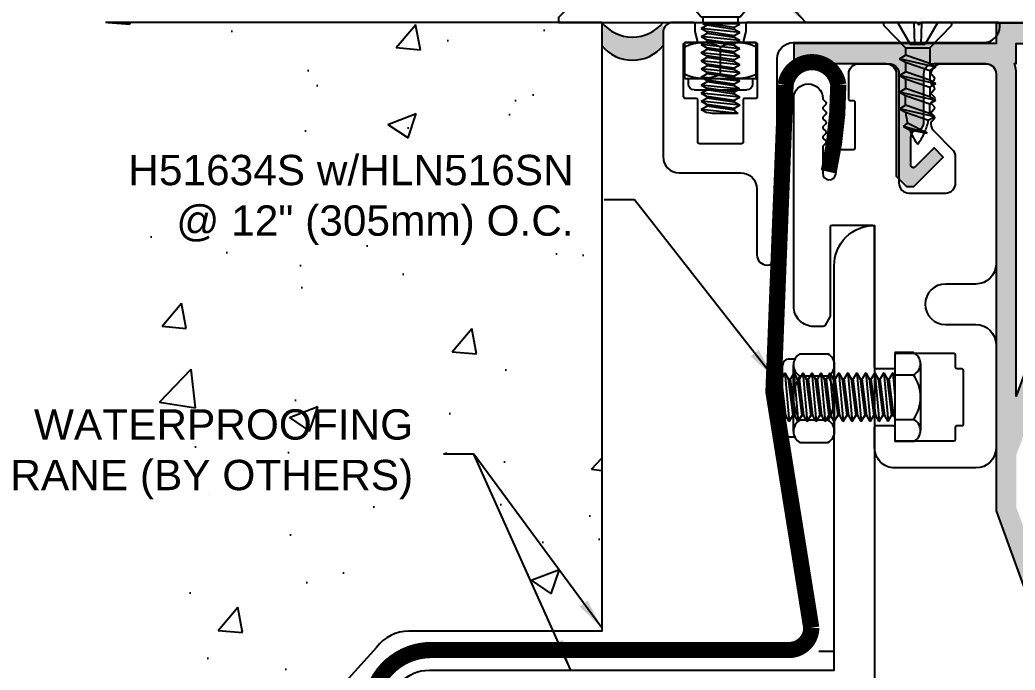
# Model space of a CAD drawing. Header units: inches. Extents: x -5.6 to 44.8, y -10.4 to 2.7.
# Drawn here: x -0.53 to 5.62, y -4 to 0.02 of the extents above; entities that cross this region are included whole.
import ezdxf

# ---------------------------------------------------------------- set-up
doc = ezdxf.new("R2010")
doc.units = ezdxf.units.IN
doc.header["$MEASUREMENT"] = 0
for name, color, linetype in [('Anchors', 4, 'Continuous'), ('Conditions', 1, 'Continuous'), ('Fillers', 2, 'Continuous'), ('Metals', 7, 'Continuous'), ('Seal', 5, 'Continuous'), ('Text', 2, 'Continuous')]:
    doc.layers.add(name, color=color, linetype=linetype)
doc.styles.add('ARIAL', font='arial.ttf')
doc.dimstyles.new('Arial', dxfattribs={"dimscale": 1.5, "dimtxt": 0.125, "dimasz": 0.125, "dimexe": 0.125, "dimexo": 0.125, "dimgap": 0.125, "dimtad": 0, "dimtih": 1, "dimtoh": 1, "dimdec": 4, "dimzin": 0, "dimdsep": 46, "dimlunit": 4, "dimtxsty": 'ARIAL', "dimcen": 0.125, "dimadec": 0, "dimazin": 0, "dimtfac": 1, "dimtdec": 4, "dimtofl": 0, "dimtmove": 0, "dimatfit": 3, "dimfxl": 0, "dimfrac": 2, "dimtolj": 1, "dimtzin": 0, "dimarcsym": 0})

# ---------------------------------------------------------------- blocks, each defined once
blk = doc.blocks.new('PLZ1')
blk.add_lwpolyline([(0.2649999999999997, 8.881784197001252e-16, -0.4142135623730711), (0.2749999999999995, -0.009999999999999787), (0.2750000000000021, -0.5598205080756875, 0.1316524975873954), (0.2763397459621579, -0.5648205080756883), (0.3081976404784053, -0.6199999999999983, 0.2679491924311732), (0.3168578945162501, -0.6249999999999991), (0.3750000000000018, -0.6249999999999991, 0.414213562373097), (0.5000000000000018, -0.4999999999999991), (0.4999999999999973, 0.7850000000000019, 1), (0.3199999999999978, 0.785000000000001, -0.1989123673796777), (0.3170710678118633, 0.7779289321881349), (0.3012132034355937, 0.7620710678118661, 0.4142135623730763), (0.3012132034355937, 0.7479289321881355), (0.3170710678118633, 0.7320710678118658, -0.1989123673796564), (0.3199999999999978, 0.7250000000000005, -0.1989123673796497), (0.3170710678118633, 0.7179289321881361), (0.3012132034355945, 0.7020710678118665, 0.4142135623731135), (0.3012132034355945, 0.687928932188135), (0.3170710678118633, 0.6720710678118662, -0.1989123673796546), (0.3199999999999987, 0.6650000000000009, -0.198912367379622), (0.3170710678118642, 0.6579289321881365), (0.3012132034355945, 0.642071067811866, 0.4142135623730765), (0.3012132034355945, 0.6279289321881345), (0.3170710678118633, 0.6120710678118657, -0.1989123673796316), (0.3199999999999978, 0.6050000000000004, -0.1989123673796566), (0.3170710678118633, 0.5979289321881351), (0.3012132034355945, 0.5820710678118663, 0.4142135623730949), (0.3012132034355954, 0.5679289321881349), (0.3170710678118633, 0.5520710678118661, -0.1989123673796383), (0.3199999999999987, 0.5450000000000008, -0.1989123673796336), (0.3170710678118642, 0.5379289321881364), (0.3012132034355945, 0.5220710678118659, 0.4142135623730953), (0.3012132034355945, 0.5079289321881353), (0.3170710678118642, 0.4920710678118665, -0.1989123673796485), (0.3199999999999987, 0.4850000000000003), (0.3199999999999985, 0.3220000000000001, -0.936089839049128), (0.240347930773738, 0.3167356476109759), (0.2211529076102021, 0.4613160880972567, 0.376061697724795), (0.211239890303637, 0.4699999999999998), (0.1299999999999981, 0.47, -0.4142135623730648), (0.1199999999999983, 0.4800000000000006), (0.1199999999999977, 0.7600000000000007, -0.414213562373097), (0.1299999999999975, 0.7700000000000005), (0.1499999999999979, 0.7700000000000005, 0.4142135623730951), (0.1599999999999977, 0.7800000000000002), (0.1599999999999968, 0.9375000000000002, 0.4142135623731011), (0.09749999999999504, 1.000000000000001), (-0.08750000000000369, 0.9999999999999993, 0.4142135623730909), (-0.1500000000000037, 0.9374999999999993), (-0.1500000000000012, 0.2624999999999986, -0.414213562373095), (-0.2125000000000012, 0.1999999999999995), (-0.4375000000000009, 0.1999999999999986, -0.4142135623730907), (-0.5000000000000009, 0.2624999999999977), (-0.5000000000000018, 0.4241116523516795, -0.1989123673796602), (-0.4816941738241614, 0.468305826175839), (-0.3683058261758425, 0.5816941738241568, 0.1989123673796586), (-0.3500000000000021, 0.6258883476483164), (-0.3500000000000021, 0.6374999999999986, 0.1989123673796728), (-0.3529289321881366, 0.6445710678118648), (-0.3687867965644063, 0.6604289321881336, -0.4142135623730583), (-0.3687867965644063, 0.6745710678118642), (-0.3529289321881375, 0.690428932188133, 0.1989123673796797), (-0.350000000000003, 0.6974999999999991, 0.1989123673796383), (-0.3529289321881375, 0.7045710678118644), (-0.3687867965644063, 0.7204289321881332, -0.4142135623730951), (-0.3687867965644063, 0.7345710678118638), (-0.3529289321881375, 0.7504289321881334, 0.1989123673796432), (-0.3500000000000025, 0.7574999999999987, 0.1989123673796546), (-0.3529289321881375, 0.764571067811864), (-0.3687867965644063, 0.7804289321881328, -0.4142135623731131), (-0.3687867965644063, 0.7945710678118643), (-0.3529289321881375, 0.810428932188133, 0.198912367379643), (-0.3500000000000025, 0.8174999999999983, 0.1989123673796778), (-0.3529289321881375, 0.8245710678118645), (-0.3687867965644063, 0.8404289321881333, -0.4142135623730396), (-0.3687867965644063, 0.8545710678118639), (-0.3529289321881375, 0.8704289321881327, 0.1989123673796892), (-0.3500000000000025, 0.8774999999999988, 0.1989123673796612), (-0.3529289321881375, 0.8845710678118641), (-0.3687867965644063, 0.9004289321881329, -0.4142135623730949), (-0.3687867965644063, 0.9145710678118644), (-0.3529289321881375, 0.9304289321881332, 0.1989123673796681), (-0.3500000000000034, 0.9374999999999993, 0.4142135623730908), (-0.4125000000000039, 0.9999999999999984), (-0.6875000000000033, 0.9999999999999976, 0.4142135623730929), (-0.7500000000000033, 0.9374999999999976), (-0.7499999999999991, -0.2375000000000032, 0.4142135623730929), (-0.6249999999999991, -0.3625000000000023), (-0.4374999999999991, -0.3625000000000023, -1), (-0.4374999999999982, -0.6125000000000014), (-0.6249999999999973, -0.6125000000000014, 0.4142135623730929), (-0.7499999999999974, -0.7374999999999996), (-0.7499999999999958, -1.375000000000004, 0.4142135623730907), (-0.6249999999999944, -1.500000000000002), (-0.1249999999999949, -1.500000000000001, 0.4142135623730991), (5.10702591327572e-15, -1.374999999999999), (3.33066907387547e-15, -1.247499999999999, 0.4142135623729931), (-0.009999999999995568, -1.2375), (-0.1149999999999969, -1.237500000000001, 0.414213562373019), (-0.1249999999999958, -1.247499999999999), (-0.1249999999999958, -1.3225, -0.414213562373069), (-0.1349999999999956, -1.3325), (-0.489999999999996, -1.332500000000002, -0.4142135623730129), (-0.4999999999999958, -1.322500000000002), (-0.4999999999999967, -1.247500000000003, 0.4142135623731492), (-0.5099999999999965, -1.237500000000001), (-0.5399999999999958, -1.237500000000001, -0.4142135623730909), (-0.5499999999999965, -1.227500000000002), (-0.5499999999999974, -0.8975000000000015, -0.414213562373097), (-0.5399999999999974, -0.8875000000000017), (-0.5099999999999971, -0.8875000000000017, 0.414213562373017), (-0.4999999999999973, -0.877500000000002), (-0.4999999999999982, -0.8025000000000027, -0.414213562373162), (-0.4899999999999975, -0.7925000000000011), (-0.134999999999998, -0.7925000000000013, -0.4142135623730711), (-0.1249999999999973, -0.8024999999999993), (-0.1249999999999973, -0.8775000000000004, 0.4142135623730649), (-0.1149999999999975, -0.8875000000000002), (-0.009999999999997122, -0.8875000000000002, 0.4142135623730951), (2.664535259100376e-15, -0.8774999999999986), (0, -0.009999999999999787, -0.414213562373097), (0.009999999999999787, 0)], format="xyb", close=True)
blk = doc.blocks.new('CSA3X3X14')
at = {"layer": 'Metals'}
blk.add_lwpolyline([(0.25, 2.749999999999998, 0.4142135623730961), (0, 3), (0, 0), (3, 0, 0.4142135623730951), (2.75, 0.25), (0.25, 0.25)], format="xyb", close=True, dxfattribs=at)
blk = doc.blocks.new('FSM1434S')
for p, q in [((0.2021999590287287, 0), (-0.2021999590287287, 0)), ((-0.1223999999999954, 0), (-0.04559999999999675, -0.1319999999999997)), ((-0.02372020366593475, 0), (-0.01903137791199683, -0.1319999999999997)), ((0.02372020366593475, 0), (0.01903137791199683, -0.1319999999999997)), ((0.1224000000000025, 0), (0.04560000000000386, -0.1319999999999997)), ((-0.209070226997607, -0.01631208755444646), (-0.07499999999999929, -0.1535999999999991)), ((0.2090702269976141, -0.01631208755444646), (0.07499999999999929, -0.1535999999999991)), ((-0.07499999999999929, -0.1535999999999991), (0.07499999999999929, -0.1535999999999991)), ((-0.07499999999999929, -0.1535999999999991), (-0.0750000000000064, -0.199690484713857)), ((-0.04559999999999675, -0.1319999999999997), (0.04560000000000386, -0.1319999999999997)), ((0.07499999999999929, -0.1535999999999991), (0.07499999999999929, -0.2512904847138593)), ((-0.1124999999999936, -0.2213411198084714), (-0.07499999999999218, -0.1996904847138605)), ((0.1125000000000078, -0.2729411198084719), (-0.1124999999999936, -0.2213411198084714)), ((-0.1124999999999936, -0.2213411198084714), (-0.07499999999999218, -0.2429917549030822)), ((0.0750000000000064, -0.2512904847138611), (-0.07499999999999218, -0.1996904847138605)), ((-0.07499999999999929, -0.2429917549030787), (-0.07499999999999929, -0.2464904847138598)), ((-0.07499999999999218, -0.2429917549030822), (-0.07499999999999218, -0.3028904847138598)), ((-0.07499999999999218, -0.2429917549030822), (0.0750000000000064, -0.2945917549030828)), ((-0.1124999999999936, -0.3245411198084707), (-0.07499999999999218, -0.3028904847138598)), ((0.0750000000000064, -0.3544904847138604), (-0.07499999999999218, -0.3028904847138598)), ((0.1125000000000078, -0.2729411198084719), (0.0750000000000064, -0.2512904847138611)), ((0.1125000000000078, -0.2729411198084719), (0.0750000000000064, -0.2945917549030828)), ((0.07499999999999929, -0.2945917549030863), (0.07499999999999929, -0.2980904847138603)), ((0.0750000000000064, -0.2945917549030828), (0.0750000000000064, -0.3544904847138604)), ((0.1125000000000078, -0.3761411198084712), (-0.1124999999999936, -0.3245411198084707)), ((-0.1124999999999936, -0.3245411198084707), (-0.07499999999999218, -0.3461917549030833)), ((-0.07499999999999218, -0.3461917549030833), (0.0750000000000064, -0.3977917549030821)), ((-0.07499999999999218, -0.3461917549030833), (-0.07499999999999218, -0.4060904847138609)), ((0.1125000000000078, -0.3761411198084712), (0.0750000000000064, -0.3544904847138604)), ((-0.1124999999999936, -0.4277411198084717), (-0.07499999999999218, -0.4060904847138609)), ((0.1125000000000078, -0.4793411198084705), (-0.1124999999999936, -0.4277411198084717)), ((-0.1124999999999936, -0.4277411198084717), (-0.07499999999999218, -0.4493917549030826)), ((0.0750000000000064, -0.4576904847138596), (-0.07499999999999218, -0.4060904847138609)), ((0.1125000000000078, -0.3761411198084712), (0.0750000000000064, -0.3977917549030821)), ((0.0750000000000064, -0.3977917549030821), (0.0750000000000064, -0.4576904847138596)), ((-0.07499999999999218, -0.5092904847138566), (-0.07499999999999218, -0.449391754903079)), ((-0.07499999999999218, -0.4493917549030826), (0.0750000000000064, -0.5009917549030831)), ((0.1125000000000078, -0.4793411198084705), (0.0750000000000064, -0.4576904847138596)), ((0.1125000000000078, -0.4793411198084705), (0.0750000000000064, -0.5009917549030831)), ((-0.1124999999999936, -0.5309411198084675), (-0.07499999999999218, -0.5092904847138566)), ((0.1054974343528237, -0.5812244573502046), (-0.1124999999999936, -0.5309411198084675)), ((-0.1124999999999936, -0.5309411198084675), (-0.07499999999999218, -0.5525917549030783)), ((0.07338413121035003, -0.5603346258502135), (-0.07499999999999218, -0.5092904847138566)), ((-0.07499999999999218, -0.5525917549030783), (0.06720391934592485, -0.6015099031580746)), ((0.0750000000000064, -0.5244), (0.0750000000000064, -0.5009917549030796)), ((0.1054974343528237, -0.5812244573502046), (0.06720391934592485, -0.6015099031580746)), ((0.1054974343528237, -0.5812244573502046), (0.07338413121035003, -0.5603346258502135)), ((-0.0885093113710731, -0.6395809368833536), (-0.06322969394716083, -0.6186114104252809)), ((0.05766015458528884, -0.6814778965481771), (-0.0885093113710731, -0.6395809368833536)), ((-0.0885093113710731, -0.6395809368833536), (-0.0513025382185468, -0.6605294167157645)), ((0.05766015458528884, -0.6814778965481771), (-0.06322969394716083, -0.6186114104252809)), ((-0.0513025382185468, -0.6605294167157645), (0.05766015458528884, -0.6814778965481771))]:
    blk.add_line(p, q)
for centre, radius, start, end in [((-0.2021999590287287, -0.009602841491085812), 0.009602841491087389, 90, 224.3206352445347), ((0.2021999590287287, -0.009602841491085812), 0.009602841491087389, 315.6793647554653, 90), ((0.2981151623510634, -0.5256258103886129), 0.3731171759479361, 184.1973960888634, 194.4309384336967), ((-0.2981151623510492, -0.5256258103886129), 0.3731171759479361, 354.6624059884859, 0.1882354729873082), ((-0.2981151623510492, -0.5256258103886129), 0.3731171759479361, 336.5003795182769, 348.2653928388687), ((0.2981151623510634, -0.5256258103886129), 0.3731171759479361, 201.2487049367108, 216.9666793800467), ((-0.2981151623510492, -0.5256258103886129), 0.3731171759479361, 323.0333206199533, 335.8103984866806)]:
    blk.add_arc(centre, radius, start, end)
blk = doc.blocks.new('HLN516SN')
for p, q in [((-0.2046420738343367, 0.3200000000000001), (0.2046420738343367, 0.3200000000000001)), ((-0.241648332876081, 0.2443651969271207), (-0.241648332876081, 0.2829937409582557)), ((-0.2053121642578127, 0.2533115530599999), (0.2053121642578127, 0.2533115530599999)), ((0.241648332876081, 0.2443651969271207), (0.241648332876081, 0.2829937409582557)), ((-0.2737495523437501, 0.2130156189549991), (-0.2737495523437501, 0.04029593410499838)), ((-0.1368747761718753, 0.04029593410500013), (-0.1368747761718753, 0.2130156189549991)), ((0.1368747761718752, 0.04029593410499975), (0.1368747761718752, 0.2130156189549995)), ((0.27374955234375, 0.2130156189549983), (0.27374955234375, 0.04029593410500267)), ((-0.2053121642578127, 0), (0.2053121642578127, 0))]:
    blk.add_line(p, q)
for centre, radius, start, end in [((-0.2046420738343367, 0.2829937409582557), 0.03700625904174437, 90, 180), ((0.2046420738343367, 0.2829937409582557), 0.03700625904174437, 0, 90), ((-0.2053121642578127, 0.1750475974834362), 0.07826395557656364, 29.0208465949254, 150.9791534050746), ((-6.72459486705801e-17, 0.0006996319112443222), 0.2526119211487555, 57.19114240084847, 122.8088575991515), ((0.2053121642578127, 0.1750475974834364), 0.07826395557656342, 29.02084659492475, 150.9791534050753), ((-0.2053121642578127, 0.07826395557656358), 0.07826395557656364, 209.0208465949254, 330.9791534050746), ((-6.377650171862648e-17, 0.2526119211487555), 0.2526119211487555, 237.1911424008485, 302.8088575991515), ((0.2053121642578127, 0.07826395557656339), 0.07826395557656342, 209.0208465949247, 330.9791534050753)]:
    blk.add_arc(centre, radius, start, end)
blk = doc.blocks.new('H51634S')
for p, q in [((-0.20625, 0.1584), (0.20625, 0.1584)), ((-0.275, 0.1143999999999999), (-0.275, 0)), ((-0.1375000000000001, 0), (-0.1375, 0.1144)), ((0.1374999999999998, 0), (0.1374999999999998, 0.1144)), ((0.275, 0.1144000000000001), (0.275, 0)), ((-0.275, 0), (0.275, 0)), ((-0.1500000000000032, -0.01312320444908496), (-0.1271137562753574, 2.465190328815662e-32)), ((-0.1500000000000032, -0.01312320444908496), (-0.008269391949888485, 0)), ((0.1244431218623133, 2.465190328815662e-32), (0.1129999999999966, -0.006561602224538915)), ((-0.1500000000000032, -0.01312320444908519), (-0.113000000000003, -0.03433938000231748)), ((-0.150000000000003, -0.06867876000464077), (0.1499999999999969, -0.04090098222686242)), ((-0.150000000000003, -0.06867876000464077), (-0.1130000000000028, -0.04746258445140847)), ((0.1129999999999966, -0.006561602224538915), (-0.113000000000003, -0.03433938000231748)), ((-0.1130000000000028, -0.04746258445140847), (0.1129999999999967, -0.0196848066736299)), ((-0.1130000000000028, -0.04746258445140847), (-0.113000000000003, -0.03433938000231748)), ((0.1129999999999967, -0.0196848066736299), (0.1129999999999966, -0.006561602224538915)), ((0.1499999999999969, -0.0409009822268622), (0.1129999999999967, -0.0196848066736299)), ((0.1499999999999969, -0.04090098222686242), (0.1129999999999967, -0.06211715778009472)), ((-0.150000000000003, -0.06867876000464099), (-0.1130000000000028, -0.08989493555787328)), ((-0.1500000000000029, -0.1242343155601966), (0.149999999999997, -0.09645653778241822)), ((-0.1500000000000029, -0.1242343155601966), (-0.1130000000000027, -0.1030181400069643)), ((0.1129999999999967, -0.06211715778009472), (-0.1130000000000028, -0.08989493555787328)), ((-0.1130000000000027, -0.1030181400069643), (0.1129999999999968, -0.0752403622291857)), ((-0.1130000000000027, -0.1030181400069643), (-0.1130000000000028, -0.08989493555787328)), ((0.1129999999999968, -0.1176727133356505), (-0.1130000000000027, -0.1454504911134291)), ((0.1129999999999968, -0.0752403622291857), (0.1129999999999967, -0.06211715778009472)), ((0.149999999999997, -0.096456537782418), (0.1129999999999968, -0.0752403622291857)), ((0.149999999999997, -0.09645653778241822), (0.1129999999999968, -0.1176727133356505)), ((0.1129999999999969, -0.1307959177847415), (0.1129999999999968, -0.1176727133356505)), ((-0.1500000000000029, -0.1242343155601968), (-0.1130000000000027, -0.1454504911134291)), ((-0.1500000000000028, -0.1797898711157524), (0.1499999999999971, -0.152012093337974)), ((-0.1500000000000028, -0.1797898711157524), (-0.1130000000000026, -0.1585736955625201)), ((-0.1500000000000028, -0.1797898711157526), (-0.1130000000000026, -0.2010060466689849)), ((-0.1130000000000026, -0.1585736955625201), (0.1129999999999969, -0.1307959177847415)), ((-0.1130000000000026, -0.1585736955625201), (-0.1130000000000027, -0.1454504911134291)), ((0.1129999999999969, -0.1732282688912063), (-0.1130000000000026, -0.2010060466689849)), ((0.1499999999999971, -0.1520120933379738), (0.1129999999999969, -0.1307959177847415)), ((0.1499999999999971, -0.152012093337974), (0.1129999999999969, -0.1732282688912063)), ((0.112999999999997, -0.1863514733402973), (0.1129999999999969, -0.1732282688912063)), ((-0.1500000000000027, -0.2353454266713082), (0.1499999999999972, -0.2075676488935298)), ((-0.1500000000000027, -0.2353454266713082), (-0.1130000000000025, -0.2141292511180759)), ((-0.1500000000000027, -0.2353454266713084), (-0.1130000000000025, -0.2565616022245407)), ((-0.1130000000000025, -0.2141292511180759), (0.112999999999997, -0.1863514733402973)), ((-0.1130000000000025, -0.2141292511180759), (-0.1130000000000026, -0.2010060466689849)), ((0.112999999999997, -0.2287838244467621), (-0.1130000000000025, -0.2565616022245407)), ((-0.1130000000000024, -0.2696848066736317), (0.1129999999999971, -0.2419070288958531)), ((0.1499999999999972, -0.2075676488935296), (0.112999999999997, -0.1863514733402973)), ((0.1499999999999972, -0.2075676488935298), (0.112999999999997, -0.2287838244467621)), ((0.1129999999999971, -0.2419070288958531), (0.112999999999997, -0.2287838244467621)), ((0.1499999999999973, -0.2631232044490854), (0.1129999999999971, -0.2419070288958531)), ((-0.1500000000000026, -0.290900982226864), (0.1499999999999973, -0.2631232044490857)), ((-0.1500000000000026, -0.290900982226864), (-0.1130000000000024, -0.2696848066736317)), ((-0.1500000000000026, -0.2909009822268642), (-0.1130000000000024, -0.3121171577800965)), ((-0.1130000000000024, -0.2696848066736317), (-0.1130000000000025, -0.2565616022245407)), ((0.1129999999999971, -0.284339380002318), (-0.1130000000000024, -0.3121171577800965)), ((-0.1130000000000023, -0.3252403622291875), (0.1129999999999972, -0.2974625844514089)), ((0.1499999999999973, -0.2631232044490857), (0.1129999999999971, -0.284339380002318)), ((0.1129999999999972, -0.2974625844514089), (0.1129999999999971, -0.284339380002318)), ((0.1499999999999974, -0.3186787600046412), (0.1129999999999972, -0.2974625844514089)), ((-0.1500000000000025, -0.3464565377824198), (0.1499999999999974, -0.3186787600046415)), ((-0.1500000000000025, -0.3464565377824198), (-0.1130000000000023, -0.3252403622291875)), ((-0.1500000000000025, -0.34645653778242), (-0.1130000000000023, -0.3676727133356523)), ((-0.1130000000000023, -0.3252403622291875), (-0.1130000000000024, -0.3121171577800965)), ((0.1129999999999972, -0.3398949355578738), (-0.1130000000000023, -0.3676727133356523)), ((-0.1130000000000022, -0.3807959177847433), (0.1129999999999974, -0.3530181400069647)), ((-0.1130000000000022, -0.3807959177847433), (-0.1130000000000023, -0.3676727133356523)), ((0.1499999999999974, -0.3186787600046415), (0.1129999999999972, -0.3398949355578738)), ((0.1129999999999974, -0.3530181400069647), (0.1129999999999972, -0.3398949355578738)), ((0.1499999999999976, -0.374234315560197), (0.1129999999999974, -0.3530181400069647)), ((-0.1500000000000024, -0.4020120933379756), (0.1499999999999976, -0.3742343155601973)), ((-0.1500000000000024, -0.4020120933379756), (-0.1130000000000022, -0.3807959177847433)), ((-0.1500000000000024, -0.4020120933379758), (-0.1130000000000022, -0.4232282688912081)), ((-0.1500000000000023, -0.4575676488935314), (0.1499999999999977, -0.4297898711157531)), ((0.1129999999999974, -0.3954504911134296), (-0.1130000000000022, -0.4232282688912081)), ((-0.1130000000000021, -0.4363514733402991), (0.1129999999999975, -0.4085736955625205)), ((-0.1130000000000021, -0.4363514733402991), (-0.1130000000000022, -0.4232282688912081)), ((0.1499999999999976, -0.3742343155601973), (0.1129999999999974, -0.3954504911134296)), ((0.1129999999999975, -0.4085736955625205), (0.1129999999999974, -0.3954504911134296)), ((0.1499999999999977, -0.4297898711157528), (0.1129999999999975, -0.4085736955625205)), ((0.1499999999999977, -0.4297898711157531), (0.1129999999999975, -0.4510060466689854)), ((-0.1500000000000023, -0.4575676488935314), (-0.1130000000000021, -0.4363514733402991)), ((-0.1500000000000023, -0.4575676488935316), (-0.1130000000000021, -0.4787838244467639)), ((-0.1500000000000022, -0.5131232044490872), (0.1499999999999978, -0.4853454266713089)), ((0.1129999999999975, -0.4510060466689854), (-0.1130000000000021, -0.4787838244467639)), ((-0.113000000000002, -0.4919070288958549), (0.1129999999999976, -0.4641292511180763)), ((-0.113000000000002, -0.4919070288958549), (-0.1130000000000021, -0.4787838244467639)), ((0.1129999999999976, -0.4641292511180763), (0.1129999999999975, -0.4510060466689854)), ((0.1499999999999978, -0.4853454266713086), (0.1129999999999976, -0.4641292511180763)), ((0.1499999999999978, -0.4853454266713089), (0.1129999999999976, -0.5065616022245412)), ((-0.1500000000000022, -0.5131232044490872), (-0.113000000000002, -0.4919070288958549)), ((-0.1500000000000022, -0.5131232044490874), (-0.113000000000002, -0.5343393800023197)), ((-0.150000000000002, -0.568678760004643), (0.1499999999999979, -0.5409009822268647)), ((-0.150000000000002, -0.568678760004643), (-0.1130000000000018, -0.5474625844514107)), ((0.1129999999999976, -0.5065616022245412), (-0.113000000000002, -0.5343393800023197)), ((-0.1130000000000018, -0.5474625844514107), (0.1129999999999977, -0.5196848066736321)), ((-0.1130000000000018, -0.5474625844514107), (-0.113000000000002, -0.5343393800023197)), ((0.1129999999999977, -0.5196848066736321), (0.1129999999999976, -0.5065616022245412)), ((0.1499999999999979, -0.5409009822268644), (0.1129999999999977, -0.5196848066736321)), ((0.1499999999999979, -0.5409009822268647), (0.1129999999999977, -0.562117157780097)), ((-0.150000000000002, -0.5686787600046432), (-0.1130000000000018, -0.5898949355578755)), ((-0.1500000000000019, -0.6242343155601988), (0.149999999999998, -0.5964565377824205)), ((-0.1500000000000019, -0.6242343155601988), (-0.1130000000000017, -0.6030181400069665)), ((0.1129999999999977, -0.562117157780097), (-0.1130000000000018, -0.5898949355578755)), ((-0.1130000000000017, -0.6030181400069665), (0.1129999999999978, -0.575240362229188)), ((-0.1130000000000017, -0.6030181400069665), (-0.1130000000000018, -0.5898949355578755)), ((0.1129999999999978, -0.575240362229188), (0.1129999999999977, -0.562117157780097)), ((0.149999999999998, -0.5964565377824202), (0.1129999999999978, -0.575240362229188)), ((0.149999999999998, -0.5964565377824205), (0.1129999999999978, -0.6176727133356528)), ((-0.1500000000000019, -0.624234315560199), (-0.1130000000000017, -0.6454504911134313)), ((-0.1500000000000018, -0.6797898711157546), (0.1499999999999981, -0.6520120933379763)), ((-0.1500000000000018, -0.6797898711157546), (-0.1130000000000016, -0.6585736955625223)), ((0.1129999999999978, -0.6176727133356528), (-0.1130000000000017, -0.6454504911134313)), ((-0.1130000000000016, -0.6585736955625223), (0.1129999999999979, -0.6307959177847438)), ((-0.1130000000000016, -0.6585736955625223), (-0.1130000000000017, -0.6454504911134313)), ((0.1129999999999979, -0.6732282688912086), (-0.1130000000000016, -0.7010060466689871)), ((0.1129999999999979, -0.6307959177847438), (0.1129999999999978, -0.6176727133356528)), ((0.1499999999999981, -0.652012093337976), (0.1129999999999979, -0.6307959177847438)), ((0.1499999999999981, -0.6520120933379763), (0.1129999999999979, -0.6732282688912086)), ((0.112999999999998, -0.6863514733402996), (0.1129999999999979, -0.6732282688912086)), ((-0.1500000000000018, -0.6797898711157548), (-0.1130000000000016, -0.7010060466689871)), ((-0.1500000000000017, -0.7353454266713104), (0.1499999999999982, -0.7075676488935321)), ((-0.1500000000000017, -0.7353454266713104), (-0.1130000000000015, -0.7141292511180781)), ((-0.1500000000000017, -0.7353454266713106), (-0.1244431218623253, -0.75)), ((-0.1130000000000015, -0.7141292511180781), (0.112999999999998, -0.6863514733402996)), ((-0.1130000000000015, -0.7141292511180781), (-0.1130000000000016, -0.7010060466689871)), ((0.112999999999998, -0.7287838244467644), (-0.05961480430112242, -0.75)), ((0.112999999999998, -0.7287838244467644), (0.06027445407713888, -0.75)), ((0.1499999999999982, -0.7075676488935319), (0.112999999999998, -0.6863514733402996)), ((0.1499999999999982, -0.7075676488935321), (0.112999999999998, -0.7287838244467644)), ((-0.1244431218623252, -0.75), (0.06027445407713892, -0.75))]:
    blk.add_line(p, q)
for centre, radius, start, end in [((-0.20625, 0.08268906250000006), 0.07571093749999994, 24.76151385761418, 155.2384861423857), ((-1.221245327087672e-16, -0.07844374999999973), 0.2368437499999998, 54.51065674988613, 125.4893432501139), ((0.20625, 0.08268906249999988), 0.07571093750000013, 24.76151385761451, 155.2384861423856)]:
    blk.add_arc(centre, radius, start, end)
for p in [(-0.1130000000000028, -0.04746258445140847), (-0.1130000000000027, -0.1030181400069643), (-0.1130000000000026, -0.1585736955625201), (-0.1130000000000025, -0.2141292511180759), (-0.1130000000000024, -0.2696848066736317), (-0.1130000000000023, -0.3252403622291875), (-0.1130000000000022, -0.3807959177847433), (-0.1130000000000021, -0.4363514733402991), (-0.113000000000002, -0.4919070288958549), (-0.1130000000000018, -0.5474625844514107), (-0.1130000000000017, -0.6030181400069665), (-0.1130000000000016, -0.6585736955625223), (-0.1130000000000015, -0.7141292511180781)]:
    blk.add_point(p)
blk = doc.blocks.new('SSPD600')
h = blk.add_hatch(color=256)
h.paths.add_polyline_path([(3.31386309079528, 0.03000000000000291), (3.081749999999891, -0.6935841450781073), (2.849636909204499, 0.02999999999999937), (2.134363090795324, 0.03000000000000114), (1.870999999999933, -0.6935841450781094), (1.527563457665983, 0.2499999999999947), (1.249999999999956, 0.2499999999999947), (1.249999999999957, 0.1249999999999982), (-4.440892098500626e-16, 0.1249999999999982), (0, 0), (0.5709999999999802, 1.77635683940025e-15, -0.414213562373095), (0.633999999999979, -0.06299999999999704), (0.6339999999999795, -0.6969999999999711), (0.6969999999999761, -0.7599999999999714), (0.7419999999999729, -0.7599999999999715), (0.9244335495460985, -0.5775664504538494), (0.8678650070511766, -0.5209979079589255), (0.749606601717776, -0.6392563132923276, -0.6681786379192963), (0.7239999999999753, -0.6286497115745284), (0.7239999999999753, -0.4499999999999797, -0.4142135623730918), (0.763999999999974, -0.4099999999999806, 0.4142135623730918), (0.8039999999999727, -0.3699999999999815), (0.8039999999999727, -0.06299999999999706, -0.4142135623730951), (0.8669999999999716, 1.790234627208065e-15), (1.186999999999958, 1.77635683940025e-15, -0.4142135623730954), (1.249999999999956, -0.06299999999999711), (1.249999999999954, -2.765243172579735), (1.51861526720523, -3.503257553746998, 0.3152987888789869), (1.87099999999994, -3.749999999999863, 0.3152987888789802), (2.223384732794639, -3.503257553746997), (2.49199999999991, -2.765243172579739), (2.760615267205185, -3.503257553746996, 0.2925142863903565), (3.081749999999897, -3.748695648221781, 0.2746935280229715), (3.402884732794593, -3.503257553746996), (3.671499999999869, -2.897533122415693), (3.94011526720514, -3.503257553747, 0.2925142863903512), (4.261249999999848, -3.748695648221781, 0.2984658077036655), (4.582384732794548, -3.503257553746999), (4.850999999999821, -2.897533122415717), (5.1196152672051, -3.503257553747, 0.2925142863903492), (5.440749999999798, -3.748695648221782, 0.2640128131684243), (5.761884732794504, -3.503257553747001), (6.030499999999776, -2.765243172579739), (6.299115267205057, -3.503257553746999, 0.3152987888789822), (6.651499999999761, -3.749999999999863, 0.3152987888789816), (7.003884732794464, -3.503257553746995), (7.272499999999734, -2.765243172579738), (7.272499999999733, -0.06299999999999886, -0.4142135623730951), (7.335499999999733, 1.77635683940025e-15), (7.655499999999721, 1.783295733304158e-15, -0.4142135623730951), (7.71849999999972, -0.06299999999999704), (7.71849999999972, -0.3699999999999839, 0.4142135623730868), (7.758499999999717, -0.4099999999999824, -0.4142135623730918), (7.798499999999715, -0.4499999999999802), (7.798499999999715, -0.6286497115745279, -0.6681786379193178), (7.772893398281914, -0.6392563132923271), (7.654634992948512, -0.5209979079589251), (7.598066450453592, -0.5775664504538477), (7.780499999999717, -0.759999999999973), (7.825499999999717, -0.7599999999999731), (7.888499999999711, -0.6969999999999722), (7.888499999999711, -0.06299999999999706, -0.4142135623730951), (7.95149999999971, 1.790234627208065e-15), (8.522499999999692, 1.77635683940025e-15), (8.522499999999692, 0.1249999999999983), (7.272499999999733, 0.1249999999999982), (7.272499999999733, 0.2499999999999929), (6.994936542333708, 0.2499999999999964), (6.651499999999759, -0.6935841450781115), (6.388136909204366, 0.03000000000000291), (5.672863090795191, 0.03000000000000291), (5.440749999999799, -0.6935841450781085), (5.208636909204408, 0.0300000000000047), (4.493363090795238, 0.03000000000000114), (4.261249999999844, -0.693584145078111), (4.029136909204453, 0.03000000000000291)])
h.paths.add_polyline_path([(3.93796082546314, -0.09499999999998822), (4.195613055353483, -0.8981992846840915), (3.671499999999869, -2.532057572395329), (3.147386944646249, -0.8981992846840878), (3.40503917453659, -0.09499999999998997)], flags=16)
h.paths.add_polyline_path([(3.016113055353531, -0.8981992846840876), (2.514556388839352, -2.461740791560172), (1.937511110779673, -0.8763219200882926), (2.221889033071532, -0.09499999999998998), (2.758460825463187, -0.0949999999999953)], flags=16)
h.paths.add_polyline_path([(4.584539174536548, -0.09499999999998998), (5.117460825463096, -0.0949999999999882), (5.37511305535344, -0.8981992846840874), (4.850999999999818, -2.532057572395347), (4.326886944646201, -0.898199284684095)], flags=16)
h.paths.add_polyline_path([(3.081749999999891, -1.102814424290072), (3.59738444290325, -2.710241675646364), (3.286195145183706, -3.458384010773012, -0.2603241482600565), (3.079754394362832, -3.622779599050769, -0.2790076256030863), (2.878076844803416, -3.460505035831288), (2.584333097608406, -2.653450723307008)], flags=16)
h.paths.add_polyline_path([(4.261249999999844, -1.102814424290072), (4.776896729538226, -2.710279977726946), (4.464665006629332, -3.461214293189948, -0.2882746981297863), (4.26191630620309, -3.62312222325637, -0.2819026123962213), (4.057576844803372, -3.460505035831293), (3.745606342903971, -2.710270399763536)], flags=16)
h.paths.add_polyline_path([(1.804488889220192, -0.8763219200882927), (1.374999999999948, -2.056332945127556), (1.37499999999995, -0.06299999999999878, 0.08563797076646412), (1.364129895839132, 5.329070518200751e-15), (1.37499999999995, 7.105427357601002e-15), (1.37499999999995, 0.1250000000000018), (1.440037515389772, 0.1250000000000018)], flags=16)
h.paths.add_polyline_path([(5.764039174536501, -0.09499999999998998), (6.300610966928158, -0.09499999999998998), (6.584988889220018, -0.8763219200882932), (6.03049999999978, -2.39976762255939), (6.007943611160332, -2.461740791560179), (5.506386944646158, -0.8981992846840882)], flags=16)
h.paths.add_polyline_path([(1.870999999999933, -1.059059695098474), (2.42548888922017, -2.582505397569554), (2.105923155196407, -3.46050503583129, -0.3152987888789809), (1.870999999999938, -3.62499999999987, -0.3152987888789884), (1.636076844803462, -3.460505035831291), (1.374999999999947, -2.743202299991172), (1.374999999999947, -2.421808495147927)], flags=16)
h.paths.add_polyline_path([(5.440749999999797, -1.102814424290072), (5.938166902391281, -2.653450723307008), (5.645657130373948, -3.457114716894465, -0.2481028093257481), (5.437557923772715, -3.622616121012147, -0.2777064699222137), (5.237076844803334, -3.460505035831297), (4.925106342903922, -2.710270399763553)], flags=16)
h.paths.add_polyline_path([(6.651499999999755, -1.059059695098474), (7.147499999999742, -2.421808495147929), (7.147499999999742, -2.743202299991172), (6.886423155196226, -3.460505035831291, -0.3152987888789889), (6.65149999999975, -3.62499999999987, -0.3152987888789811), (6.416576844803281, -3.46050503583129), (6.097011110779519, -2.582505397569554)], flags=16)
h.paths.add_polyline_path([(6.718011110779496, -0.8763219200882927), (7.082462484609916, 0.1250000000000018), (7.147499999999738, 0.1250000000000018), (7.147499999999738, 7.107162081076979e-15), (7.158370104160557, 5.329070518200751e-15, 0.08563797076646777), (7.147499999999738, -0.06300000000000149), (7.147499999999742, -2.056332945127555)], flags=16)
blk.add_lwpolyline([(1.527563457665982, 0.2499999999999947), (1.249999999999956, 0.2499999999999947), (1.249999999999957, 0.1249999999999982), (0, 0.1249999999999982), (0, 0), (0.570999999999982, 1.77635683940025e-15, -0.4142135623730869), (0.633999999999979, -0.06299999999999706), (0.633999999999979, -0.6969999999999708), (0.6969999999999761, -0.7599999999999714), (0.7419999999999733, -0.7599999999999714), (0.924433549546098, -0.5775664504538494), (0.8678650070511766, -0.5209979079589253), (0.7496066017177734, -0.6392563132923303, -0.6681786379192081), (0.7239999999999753, -0.6286497115745284), (0.7239999999999753, -0.4499999999999797, -0.4142135623730885), (0.7639999999999736, -0.4099999999999806, 0.414213562373095), (0.8039999999999727, -0.3699999999999815), (0.8039999999999727, -0.06299999999999706, -0.4142135623730951), (0.8669999999999716, 1.77635683940025e-15), (1.186999999999959, 1.77635683940025e-15, -0.4142135623730869), (1.249999999999956, -0.06299999999999706), (1.249999999999954, -2.765243172579735), (1.51861526720523, -3.503257553746996, 0.3152987888789879)], format="xyb")
blk.add_lwpolyline([(1.804488889220192, -0.8763219200882926), (1.374999999999948, -2.056332945127556), (1.37499999999995, -0.06299999999999706, 0.0856379707664618), (1.364129895839132, 5.329070518200751e-15), (1.374999999999949, 7.105427357601002e-15), (1.37499999999995, 0.1250000000000018), (1.440037515389772, 0.1250000000000018)], format="xyb", close=True)
blk = doc.blocks.new('PLZ3')
blk.add_lwpolyline([(1.574999999999999, 1.03, -0.414213562373095), (1.584999999999997, 1.02), (1.584999999999997, 0.7600000000000007, 0.4142135623730992), (1.594999999999999, 0.7500000000000009), (1.855, 0.75, 0.4142135623730909), (1.864999999999998, 0.7600000000000007), (1.864999999999998, 1.02, -0.414213562373095), (1.875, 1.03), (1.942499999999999, 1.03, 0.4142135623730909), (1.952500000000001, 1.040000000000001), (1.952499999999997, 1.365, 0.414213562373095), (1.942499999999999, 1.375), (1.877587344537002, 1.375, -0.4827156194513416), (1.867846372534569, 1.387261297071993), (1.880990972002433, 1.443884187087406, 0.05708755197964378), (1.881249999999998, 1.446145484159399), (1.881249999999998, 1.49, -0.4142135623730607), (1.891249999999999, 1.500000000000001), (2.017500000000002, 1.500000000000001, -0.4142135623730982), (2.080000000000002, 1.4375), (2.080000000000002, 0.6700000000000008, -0.4142135623730909), (1.98, 0.5700000000000012), (1.599999999999998, 0.5700000000000012, 0.414213562373095), (1.5, 0.4700000000000006), (1.5, 0.06250000000000089, -0.4142135623730909), (1.4375, 8.881784197001252e-16, -0.4142135623730992), (1.375, 0.06250000000000089), (1.375000000000004, 1.274999999999999, 0.414213562373095), (1.275000000000002, 1.375), (0.1000000000000014, 1.375, -0.4142135623730935), (0, 1.475), (0, 1.49, -0.414213562373095), (0.01000000000000156, 1.500000000000001), (0.4849999999999994, 1.500000000000001), (0.5, 1.485), (0.5150000000000006, 1.500000000000001), (1.55875, 1.500000000000001, -0.4142135623731126), (1.568749999999998, 1.49), (1.568749999999998, 1.446145484159399, 0.0570875519796469), (1.569009027997566, 1.443884187087406), (1.582153627465431, 1.387261297071993, -0.4827156194513327), (1.572412655462998, 1.375), (1.507499999999997, 1.375, 0.414213562373095), (1.497499999999999, 1.365), (1.497499999999999, 1.04, 0.4142135623730992), (1.5075, 1.029999999999999)], format="xyb", close=True)
blk = doc.blocks.new('HLN14S')
for p, q in [((-0.2195000000000027, 0.291999999999998), (0.2194999999999991, 0.2920000000000016)), ((-0.2195000000000009, 0.0702965621585534), (-0.2195000000000027, 0.291999999999998)), ((8.881784197001252e-16, 0.0956747967394378), (-8.881784197001252e-16, 0.2666217654191172)), ((0.2194999999999991, 0.0702965621585534), (0.2194999999999991, 0.2920000000000016)), ((0.2195000000000009, 0.0702965621585534), (-0.2195000000000027, 0.0702965621585534)), ((-0.1975500000000006, 0.0702965621585534), (-0.1975500000000006, 0.0351200000000027)), ((0.1975499999999988, 0.03511999999999915), (0.1975499999999988, 0.0702965621585534)), ((0.1624299999999996, 0), (-0.1624299999999996, 0))]:
    blk.add_line(p, q)
for centre, radius, start, end in [((-0.1097499999999991, 0.04200000000000159), 0.25, 63.95990540012009, 116.0400945998816), ((0.1097500000000009, 0.04200000000000159), 0.25, 63.95990540011964, 116.0400945998812), ((-0.1097500000000009, 0.3202965621585534), 0.25, 243.9599054001192, 296.0400945998812), ((0.1097499999999991, 0.3202965621585534), 0.25, 243.9599054001196, 296.0400945998807), ((-0.1624299999999996, 0.0351200000000027), 0.03511999999999992, 180, 270), ((0.1624299999999996, 0.03511999999999915), 0.03511999999999992, 270, 0)]:
    blk.add_arc(centre, radius, start, end)
blk = doc.blocks.new('F1434')
for p, q in [((-22.45993025342908, -12.03970327369018), (-22.56658216308475, -11.90877950495105)), ((-22.55493025342908, -11.88433318284262), (-22.37193025342908, -11.88433318284262)), ((-22.37193025342908, -11.88433318284262), (-22.37193025342908, -11.93433318284262)), ((-22.30993025342908, -11.88433318284262), (-22.30993025342908, -11.93433318284262)), ((-22.30993025342908, -11.88433318284262), (-22.12693025342908, -11.88433318284262)), ((-22.22193025342908, -12.03970327369018), (-22.11527834377341, -11.90877950495105)), ((-22.37193025342908, -11.93433318284262), (-22.30993025342908, -11.93433318284262)), ((-22.45993025342908, -12.03970327369018), (-22.22193025342908, -12.03970327369018)), ((-22.44893025342908, -12.03970327369018), (-22.44893025342908, -12.07896309199507)), ((-22.23293025342908, -12.03970327369018), (-22.23293025342908, -12.07896309199507)), ((-22.45993025342908, -12.08433318284262), (-22.44893025342908, -12.07896309199507)), ((-22.45993025342908, -12.08433318284262), (-22.40880698856031, -12.07896309199507)), ((-22.45993025342908, -12.08433318284262), (-22.42593025342908, -12.10396309199507)), ((-22.45993025342908, -12.13433318284262), (-22.22193025342908, -12.10933318284262)), ((-22.23293025342908, -12.07896309199507), (-22.44893025342908, -12.07896309199506)), ((-22.42593025342908, -12.10396309199507), (-22.25593025342908, -12.07896309199507)), ((-22.42593025342908, -12.11470327369018), (-22.25593025342908, -12.08970327369018)), ((-22.42593025342908, -12.10396309199507), (-22.42593025342908, -12.11470327369018)), ((-22.23293025342908, -12.07896309199507), (-22.25593025342908, -12.08970327369018)), ((-22.22193025342908, -12.10933318284262), (-22.25593025342908, -12.08970327369018)), ((-22.22193025342908, -12.10933318284262), (-22.25593025342908, -12.12896309199507)), ((-22.45993025342908, -12.13433318284262), (-22.42593025342908, -12.11470327369018)), ((-22.45993025342908, -12.13433318284262), (-22.42593025342908, -12.15396309199507)), ((-22.45993025342908, -12.18433318284262), (-22.22193025342908, -12.15933318284262)), ((-22.45993025342908, -12.18433318284262), (-22.42593025342908, -12.16470327369018)), ((-22.42593025342908, -12.15396309199507), (-22.25593025342908, -12.12896309199507)), ((-22.42593025342908, -12.16470327369018), (-22.25593025342908, -12.13970327369018)), ((-22.42593025342908, -12.15396309199507), (-22.42593025342908, -12.16470327369018)), ((-22.25593025342908, -12.12896309199507), (-22.25593025342908, -12.13970327369018)), ((-22.22193025342908, -12.15933318284262), (-22.25593025342908, -12.13970327369018)), ((-22.22193025342908, -12.15933318284262), (-22.25593025342908, -12.17896309199507)), ((-22.45993025342908, -12.18433318284262), (-22.42593025342908, -12.20396309199507)), ((-22.45993025342908, -12.23433318284262), (-22.22193025342908, -12.20933318284262)), ((-22.45993025342908, -12.23433318284262), (-22.42593025342908, -12.21470327369018)), ((-22.42593025342908, -12.20396309199507), (-22.25593025342908, -12.17896309199507)), ((-22.42593025342908, -12.21470327369018), (-22.25593025342908, -12.18970327369018)), ((-22.42593025342908, -12.20396309199507), (-22.42593025342908, -12.21470327369018)), ((-22.42593025342908, -12.25396309199507), (-22.25593025342908, -12.22896309199507)), ((-22.25593025342908, -12.17896309199507), (-22.25593025342908, -12.18970327369018)), ((-22.22193025342908, -12.20933318284262), (-22.25593025342908, -12.18970327369018)), ((-22.22193025342908, -12.20933318284262), (-22.25593025342908, -12.22896309199507)), ((-22.25593025342908, -12.22896309199507), (-22.25593025342908, -12.23970327369017)), ((-22.45993025342908, -12.23433318284262), (-22.42593025342908, -12.25396309199507)), ((-22.45993025342908, -12.28433318284262), (-22.22193025342908, -12.25933318284262)), ((-22.45993025342908, -12.28433318284262), (-22.42593025342908, -12.26470327369018)), ((-22.45993025342908, -12.28433318284262), (-22.42593025342908, -12.30396309199507)), ((-22.42593025342908, -12.26470327369018), (-22.25593025342908, -12.23970327369017)), ((-22.42593025342908, -12.25396309199507), (-22.42593025342908, -12.26470327369018)), ((-22.42593025342908, -12.30396309199507), (-22.25593025342908, -12.27896309199507)), ((-22.42593025342908, -12.31470327369018), (-22.25593025342908, -12.28970327369018)), ((-22.22193025342908, -12.25933318284262), (-22.25593025342908, -12.23970327369017)), ((-22.22193025342908, -12.25933318284262), (-22.25593025342908, -12.27896309199507)), ((-22.25593025342908, -12.27896309199507), (-22.25593025342908, -12.28970327369018)), ((-22.22193025342908, -12.30933318284262), (-22.25593025342908, -12.28970327369018)), ((-22.45993025342908, -12.33433318284262), (-22.22193025342908, -12.30933318284262)), ((-22.45993025342908, -12.33433318284262), (-22.42593025342908, -12.31470327369018)), ((-22.45993025342908, -12.33433318284262), (-22.42593025342908, -12.35396309199507)), ((-22.42593025342908, -12.30396309199507), (-22.42593025342908, -12.31470327369018)), ((-22.42593025342908, -12.35396309199507), (-22.25593025342908, -12.32896309199507)), ((-22.42593025342908, -12.36470327369017), (-22.25593025342908, -12.33970327369018)), ((-22.42593025342908, -12.35396309199507), (-22.42593025342908, -12.36470327369017)), ((-22.22193025342908, -12.30933318284262), (-22.25593025342908, -12.32896309199507)), ((-22.25593025342908, -12.32896309199507), (-22.25593025342908, -12.33970327369018)), ((-22.22193025342908, -12.35933318284262), (-22.25593025342908, -12.33970327369018)), ((-22.45993025342908, -12.38433318284262), (-22.22193025342908, -12.35933318284262)), ((-22.45993025342908, -12.38433318284262), (-22.42593025342908, -12.36470327369017)), ((-22.45993025342908, -12.38433318284262), (-22.42593025342908, -12.40396309199507)), ((-22.45993025342908, -12.43433318284262), (-22.22193025342908, -12.40933318284262)), ((-22.45993025342908, -12.43433318284262), (-22.42593025342908, -12.41470327369018)), ((-22.42593025342908, -12.40396309199507), (-22.25593025342908, -12.37896309199507)), ((-22.42593025342908, -12.41470327369018), (-22.25593025342908, -12.38970327369018)), ((-22.42593025342908, -12.40396309199507), (-22.42593025342908, -12.41470327369018)), ((-22.22193025342908, -12.35933318284262), (-22.25593025342908, -12.37896309199507)), ((-22.25593025342908, -12.37896309199507), (-22.25593025342908, -12.38970327369018)), ((-22.22193025342908, -12.40933318284262), (-22.25593025342908, -12.38970327369018)), ((-22.22193025342908, -12.40933318284262), (-22.25593025342908, -12.42896309199507)), ((-22.45993025342908, -12.43433318284262), (-22.42593025342908, -12.45396309199507)), ((-22.45993025342908, -12.48433318284262), (-22.22193025342908, -12.45933318284262)), ((-22.45993025342908, -12.48433318284262), (-22.42593025342908, -12.46470327369017)), ((-22.42593025342908, -12.45396309199507), (-22.25593025342908, -12.42896309199507)), ((-22.42593025342908, -12.46470327369017), (-22.25593025342908, -12.43970327369017)), ((-22.42593025342908, -12.45396309199507), (-22.42593025342908, -12.46470327369017)), ((-22.42593025342908, -12.50396309199507), (-22.25593025342908, -12.47896309199507)), ((-22.25593025342908, -12.42896309199507), (-22.25593025342908, -12.43970327369017)), ((-22.22193025342908, -12.45933318284262), (-22.25593025342908, -12.43970327369017)), ((-22.22193025342908, -12.45933318284262), (-22.25593025342908, -12.47896309199507)), ((-22.25593025342908, -12.47896309199507), (-22.25593025342908, -12.48970327369017)), ((-22.45993025342908, -12.48433318284262), (-22.42593025342908, -12.50396309199507)), ((-22.45993025342908, -12.53433318284262), (-22.22193025342908, -12.50933318284262)), ((-22.45993025342908, -12.53433318284262), (-22.42593025342908, -12.51470327369018)), ((-22.45993025342908, -12.53433318284262), (-22.42593025342908, -12.55396309199507)), ((-22.42593025342908, -12.51470327369018), (-22.25593025342908, -12.48970327369017)), ((-22.42593025342908, -12.50396309199507), (-22.42593025342908, -12.51470327369018)), ((-22.42593025342908, -12.55396309199507), (-22.25593025342908, -12.52896309199507)), ((-22.42593025342908, -12.56470327369017), (-22.25593025342908, -12.53970327369018)), ((-22.22193025342908, -12.50933318284262), (-22.25593025342908, -12.48970327369017)), ((-22.22193025342908, -12.50933318284262), (-22.25593025342908, -12.52896309199507)), ((-22.25593025342908, -12.52896309199507), (-22.25593025342908, -12.53970327369018)), ((-22.22193025342908, -12.55933318284262), (-22.25593025342908, -12.53970327369018)), ((-22.45993025342908, -12.58433318284262), (-22.22193025342908, -12.55933318284262)), ((-22.45993025342908, -12.58433318284262), (-22.42593025342908, -12.56470327369017)), ((-22.45993025342908, -12.58433318284262), (-22.42593025342908, -12.60396309199507)), ((-22.42593025342908, -12.55396309199507), (-22.42593025342908, -12.56470327369017)), ((-22.42593025342908, -12.60396309199507), (-22.25593025342908, -12.57896309199507)), ((-22.42593025342908, -12.61470327369017), (-22.25593025342908, -12.58970327369017)), ((-22.22193025342908, -12.55933318284262), (-22.25593025342908, -12.57896309199507)), ((-22.25593025342908, -12.57896309199507), (-22.25593025342908, -12.58970327369017)), ((-22.22193025342908, -12.60933318284262), (-22.25593025342908, -12.58970327369017)), ((-22.4507983731007, -12.63433318284262), (-22.22193025342908, -12.60933318284262)), ((-22.4507983731007, -12.63433318284262), (-22.42593025342908, -12.61470327369017)), ((-22.4507983731007, -12.63433318284262), (-22.29244687119244, -12.63433318284262)), ((-22.42593025342908, -12.60396309199507), (-22.42593025342908, -12.61470327369017)), ((-22.29244687119244, -12.63433318284262), (-22.25593025342908, -12.62896309199507)), ((-22.22193025342908, -12.60933318284262), (-22.25593025342908, -12.62896309199507))]:
    blk.add_line(p, q)
for centre, start, end in [((-22.55493025342908, -11.89933318284262), 90, 219.0320349742311), ((-22.12693025342908, -11.89933318284262), 320.9679650257689, 90)]:
    blk.add_arc(centre, 0.015, start, end)

msp = doc.modelspace()

# ---------------------------------------------------------------- hatches: boundary and pattern name
h = msp.add_hatch(color=253)
edge = h.paths.add_edge_path()
edge.add_arc((3.253693316200547, 0.150713265325793), 0.2418879155630386, 218.5407202791536, 321.4592801783289)
edge.add_line((3.442889708594581, -1.510656266745514e-09), (3.44288970859458, -0.1426355604574245))
edge.add_arc((3.253693316802236, 0.008077709041262926), 0.2418879167511802, 218.5407204037076, 321.4592795962924, ccw=False)
edge.add_line((3.064496925009895, -0.142635560457423), (3.064496925009895, -3.021308314643534e-09))
at = {"layer": 'Conditions'}
h = msp.add_hatch(dxfattribs=at)
h.set_pattern_fill('AR-CONC', color=256, scale=0.25)
h.set_pattern_definition([(49.99999999999999, (0, 0), (1.793150456501884, -0.1568803374564878), [0.1875, -2.0625]), (355, (0, 0), (-0.3468783340325, 1.88048033425003), [0.15, -1.65]), (100.45144446, (0.1494292025, -0.01307336), (1.44627211681778, 1.723599977421574), [0.15935048, -1.75285528]), (46.18420000000001, (0, 0.5), (2.668103326678931, -0.4137982019826913), [0.28125, -3.09375]), (96.63563549, (0.2223418625, 0.4655167325), (2.336654864185571, 2.435296501936376), [0.239025855, -2.6292844]), (351.1841639899999, (0, 0.5), (2.336654862636933, 2.435296500674975), [0.225, -2.4750000025]), (21, (0.25, 0.375), (1.492267630296154, -1.006547226663347), [0.1875, -2.0625]), (326.0000000000001, (0.25, 0.375), (0.6082883298039543, 1.812875112617133), [0.15, -1.65]), (71.45144474, (0.374355635, 0.291121065), (2.100555941824928, 0.8063278820158846), [0.159350475, -1.75285528]), (37.50000000000001, (0, 0), (0.03039963829322667, 0.8322346345782787), [0, -1.63, 0, -1.675, 0, -1.65625]), (7.499999999999999, (0, 0), (0.6576738436053715, 0.9860292797059006), [0, -0.955, 0, -1.5925, 0, -0.63125]), (327.5, (-0.5575, 0), (1.334556090431023, -0.0563871793359495), [0, -0.625, 0, -1.95, 0, -2.5875]), (317.5, (-0.8075, 0), (1.457965423355966, 0.2502624558307941), [0, -0.8125, 0, -1.295, 0, -1.8375])])
h.paths.add_polyline_path([(3.064496921399762, -1.510656488790119e-09), (2.797889708594587, -1.510656488790119e-09), (-3.33066907387547e-15, -2.220446049250313e-16), (-3.552713678800501e-15, -4.284855725820147), (0.2611655901747949, -4.284855725820147, 0.1862621352433712), (0.3031517609376435, -4.268652717781537), (0.3381947966240637, -4.236872621104721, -0.1862621352433711), (0.3801809673869125, -4.220669613066111), (1.242786265140929, -4.220669613066111, 0.2363382308555702), (1.442939743586521, -4.120464756732821), (1.672947940725631, -3.864559154239362, -0.2363382308555738), (1.873101419171224, -3.76435429790607), (3.064496921399762, -3.76435429790607)])
h.paths.add_polyline_path([(0.1138554419685291, -1.425329820725491), (2.960760285079034, -1.425329820725491), (2.960760285079034, -0.7229935315031171), (0.1138554419685291, -0.7229935315031171)], flags=24)
h.paths.add_polyline_path([(-1.412433685764735, -2.998540834663672), (1.962694213280285, -2.998540834663672), (1.962694213280285, -2.296332444486319), (-1.412433685764735, -2.296332444486319)], flags=9)

# ---------------------------------------------------------------- linework, layer by layer
msp.add_lwpolyline([(2.797889708594587, -1.510656488790119e-09), (15.7953896121494, -1.5106511597196e-09), (15.7953896121494, 0.03124999848934884), (15.6391396121494, 0.1874999984893488), (2.954139708594587, 0.1874999984893435), (2.797889708594587, 0.03124999848934351)], close=True)
for centre, radius, start, end in [((3.253693316802241, 0.1507132664773825), 0.241887916751185, 218.5407204037077, 321.4592795962909), ((3.253693316802238, 0.008077709041263814), 0.2418879167511801, 218.5407204037075, 321.4592795962918)]:
    msp.add_arc(centre, radius, start, end)
for p, q in [((3.064496925009895, -3.021308064843353e-09), (0, 0)), ((4.404486110056265, -3.888360606721665), (4.500000016055356, -3.888360606721665))]:
    msp.add_line(p, q, dxfattribs=at)
msp.add_lwpolyline([(3.064496925009895, -3.021308064843353e-09), (3.064496921399762, -3.76435429790607), (1.873101419171224, -3.76435429790607, 0.236338230855574), (1.672947940725631, -3.864559154239362), (1.442939743586521, -4.120464756732821, -0.2363382308555714), (1.242786265140928, -4.220669613066111), (0.380180967386913, -4.220669613066111, 0.1862621352433805), (0.3381947966240624, -4.236872621104723), (0.3031517609376451, -4.268652717781535, -0.1862621352433816), (0.2611655901747945, -4.284855725820147), (-3.552713678800501e-15, -4.284855725820147)], format="xyb", dxfattribs=at)
at = {"layer": 'Fillers', "const_width": 0.1}
msp.add_lwpolyline([(0.4149935282043664, -4.33012359661139), (1.16144791954056, -4.33012359661139, 0.297016365880949), (1.674832019973454, -4.086985734134144, -0.2838842255240975), (2.013411041106277, -3.880501581126664), (4.22482404187854, -3.880501581126664, 0.4058086447974758), (4.35867531254137, -3.74348860271599), (4.35867531254137, -3.74348860271599), (4.12500000802768, -2.284881110990419), (4.199999999999994, -0.385515234543643, -0.8582024731276421), (4.525707734450744, -0.385515234543643, -0.05493737734691288), (4.466371372096258, -0.9239217004198501, 0.1788182036553834)], format="xyb", dxfattribs=at)

# ---------------------------------------------------------------- block references
at = {"xscale": -1}
msp.add_blockref('PLZ3', (5.522889708594581, -1.500000001510656), dxfattribs=at)
at = {"layer": 'Anchors', "xscale": -1}
for name, p in [('F1434', (-18.54304054483448, 12.07183318133196)), ('HLN14S', (3.797889708594587, -0.4170000015106581))]:
    msp.add_blockref(name, p, dxfattribs=at)
at = {"layer": 'Anchors'}
msp.add_blockref('FSM1434S', (5.016019856873651, -0.003379238014094454), dxfattribs=at)
for name, p, rotation in [('H51634S', (4.87500000802768, -2.316965444883012), 270), ('HLN516SN', (4.501910672614335, -2.323281748339772), 90)]:
    msp.add_blockref(name, p, dxfattribs=dict(at, rotation=rotation))
at = {"layer": 'Metals', "xscale": -1}
for name, p in [('PLZ1', (4.750000016055358, -1.255123596611391)), ('CSA3X3X14', (4.75000000784383, -4.255123596611389))]:
    msp.add_blockref(name, p, dxfattribs=at)
at = {"layer": 'Seal'}
msp.add_blockref('SSPD600', (4.250000016055406, -0.2546235966113954), dxfattribs=at)

# ---------------------------------------------------------------- texts
at = {"layer": 'Text', "char_height": 0.1875, "attachment_point": 6, "style": 'ARIAL'}
for s, insert, width in [('H51634S w/HLN516SN\\P@ 12" (305mm) O.C.', (2.891119255065391, -1.097183504217988), 4.248211423865811), ('WATERPROOFING\\PMEMBRANE (BY OTHERS)', (1.899448135517666, -2.670394518156169), 4.323895635387061)]:
    msp.add_mtext(s, dxfattribs=dict(at, insert=insert, width=width))

# ---------------------------------------------------------------- leaders
at = {"layer": 'Text'}
for points in [[(4.326144931349587, -1.510656488790119e-09), (2.441400174898986, 1.995466182671833), (2.253900174898986, 1.995466182671833)], [(2.871340505486292, -4.000778577428935), (2.274448135517666, -2.670394518156169)]]:
    msp.add_leader(points, dimstyle='Arial', override={"dimgap": 0.125, "dimtad": 0}, dxfattribs=at)
at = {"layer": 'Text', "annotation_type": 0, "has_hookline": 1, "hookline_direction": 1}
for points, text_width in [([(4.12500000802768, -2.192522323020686), (3.266119255065391, -1.097183504217988), (3.078619255065391, -1.097183504217988)], 2.709413369713506), ([(3.064496921418934, -3.744363712634211), (2.274448135517666, -2.670394518156169), (2.086948135517666, -2.670394518156169)], 3.245566166439291)]:
    msp.add_leader(points, dimstyle='Arial', override={"dimgap": 0.125, "dimtad": 0}, dxfattribs=dict(at, text_width=text_width))

doc.saveas('drawing.dxf')
